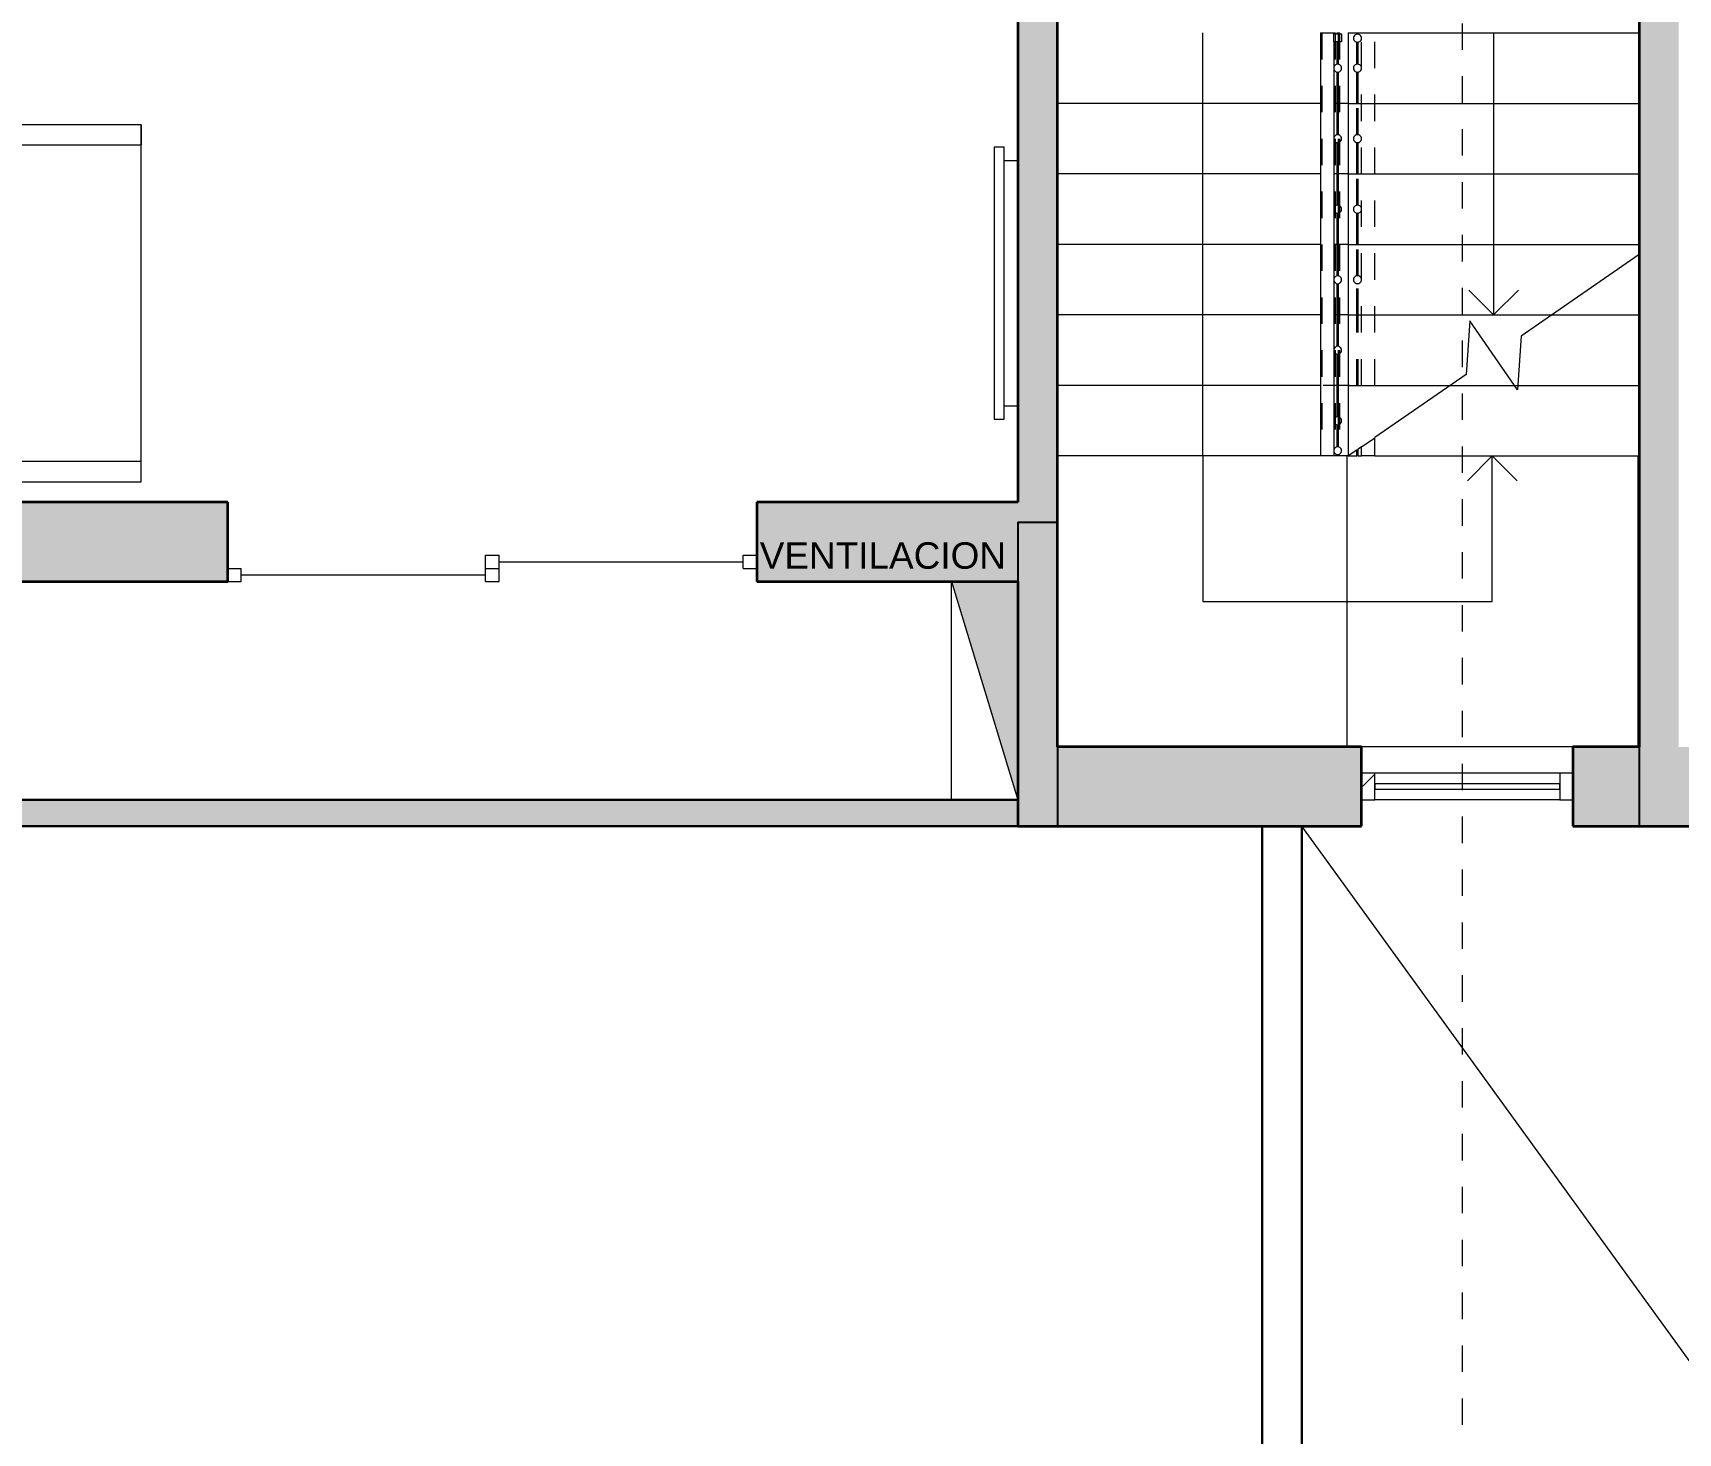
# Model space of a CAD drawing. Header units: metres. Extents: x 42 to 294, y -52 to 32.
# Drawn here: x 55.99 to 62.22, y -16.25 to -10.96 of the extents above; entities that cross this region are included whole.
import ezdxf

# ---------------------------------------------------------------- set-up
doc = ezdxf.new("R2010")
doc.units = ezdxf.units.M
doc.header["$LTSCALE"] = 0.15
doc.linetypes.add('Trazo pequeño', pattern=[0.003, 0.002, -0.001])
doc.linetypes.add('Trazo punto', pattern=[0.015875, 0.00635, -0.004763, 0, -0.004763])
doc.layers.get('0').update_dxf_attribs({"lineweight": 20})
for name, color, linetype, lineweight in [('A-----SYP', 6, 'Continuous', 50), ('A-DOORSYM', 1, 'Continuous', 9), ('A-ELEVOTM', 1, 'Continuous', 9), ('A-FLORHRM', 1, 'Continuous', 9), ('A-FLORSTM', 2, 'Continuous', 9), ('A-SECTMBM', 5, 'Trazo pequeño', 9), ('A-WALL', 2, 'Continuous', 30), ('A-WALLCWM', 6, 'Continuous', 9), ('I-DETLFUM', 2, 'Continuous', 9), ('VENTILACIONES', 4, 'Continuous', 9)]:
    doc.layers.add(name, color=color, linetype=linetype, lineweight=lineweight)
doc.layers.add('Hatch', color=8, linetype='Continuous')
doc.layers.add('MUROS', color=11, linetype='Continuous')
doc.styles.get("Standard").update_dxf_attribs({"font": 'arial.ttf', "height": 0.15})

# ---------------------------------------------------------------- blocks, each defined once
blk = doc.blocks.new('Deslizante-2 Paneles - 2000 x 2100mm-85-04 Tercer piso')
at = {"layer": 'A-DOORSYM', "lineweight": 13}
for p, q in [((-0.0254, -0.177), (0.0254, -0.177)), ((-0.0254, -0.227), (-0.0254, -0.177)), ((0.0254, -0.227), (0.0254, -0.177)), ((0.9492, -0.177), (1, -0.177)), ((0.9492, -0.227), (0.9492, -0.177)), ((1, -0.227), (1, -0.177)), ((-1, -0.227), (-0.95, -0.227)), ((-1, -0.277), (-1, -0.227)), ((-0.95, -0.277), (-0.95, -0.227)), ((-0.0254, -0.227), (0.0254, -0.227)), ((-0.0254, -0.227), (0.0254, -0.227)), ((-0.0254, -0.277), (-0.0254, -0.227)), ((0.0254, -0.277), (0.0254, -0.227)), ((0.9492, -0.227), (1, -0.227)), ((-1, -0.277), (-0.95, -0.277)), ((-0.0254, -0.277), (0.0254, -0.277))]:
    blk.add_line(p, q, dxfattribs=at)
at = {"layer": 'A-ELEVOTM'}
for p, q in [((0.0254, -0.202), (0.9492, -0.202)), ((-0.95, -0.252), (-0.0254, -0.252))]:
    blk.add_line(p, q, dxfattribs=at)
blk = doc.blocks.new('Barandilla - Barandilla-73-04 Tercer piso')
at = {"layer": 'A-FLORHRM', "linetype": 'Trazo pequeño'}
for p, q in [((16.4336, 0.9193), (16.4836, 0.9193)), ((16.4336, 0.9193), (16.4336, -0.6807)), ((16.4836, 0.9193), (16.4836, -0.6807)), ((16.4961, 0.9193), (16.5011, 0.9193)), ((16.4961, 0.9193), (16.4961, -0.6807)), ((16.4961, 0.9193), (16.5011, 0.9193)), ((16.4961, 0.9193), (16.4961, -0.6807)), ((16.4961, 0.9193), (16.5011, 0.9193)), ((16.4961, 0.9193), (16.4961, -0.6807)), ((16.4961, 0.9193), (16.5011, 0.9193)), ((16.4961, 0.9193), (16.4961, -0.6807)), ((16.4961, 0.9193), (16.5011, 0.9193)), ((16.4961, 0.9193), (16.4961, -0.6807)), ((16.4961, 0.9193), (16.5011, 0.9193)), ((16.4961, 0.9193), (16.4961, -0.6807)), ((16.4961, 0.9193), (16.5011, 0.9193)), ((16.4961, 0.9193), (16.4961, -0.6807)), ((16.4961, 0.9193), (16.5011, 0.9193)), ((16.4961, 0.9193), (16.4961, -0.6807)), ((16.5011, 0.9193), (16.5011, -0.6807)), ((16.5011, 0.9193), (16.5011, -0.6807)), ((16.5011, 0.9193), (16.5011, -0.6807)), ((16.5011, 0.9193), (16.5011, -0.6807)), ((16.5011, 0.9193), (16.5011, -0.6807)), ((16.5011, 0.9193), (16.5011, -0.6807)), ((16.5011, 0.9193), (16.5011, -0.6807)), ((16.5011, 0.9193), (16.5011, -0.6807)), ((16.4836, -0.6807), (16.4336, -0.6807)), ((16.5011, -0.6807), (16.4961, -0.6807)), ((16.5011, -0.6807), (16.4961, -0.6807)), ((16.5011, -0.6807), (16.4961, -0.6807))]:
    blk.add_line(p, q, dxfattribs=at)
at = {"layer": 'A-FLORHRM'}
blk.add_line((16.5011, -0.6807), (16.4961, -0.6807), dxfattribs=at)
blk.add_line((16.5011, -0.6807), (16.4961, -0.6807), dxfattribs=at)
blk.add_line((16.5011, -0.6807), (16.4961, -0.6807), dxfattribs=at)
blk.add_line((16.5011, -0.6807), (16.4961, -0.6807), dxfattribs=at)
blk.add_line((16.5011, -0.6807), (16.4961, -0.6807), dxfattribs=at)
blk = doc.blocks.new('Barandilla - 30 mm-1-04 Tercer piso')
at = {"layer": 'A-FLORHRM'}
for points in [[(-0.015, 0), (-0.0146, 0.0036), (-0.0133, 0.007), (-0.0112, 0.0099), (-0.0085, 0.0123), (-0.0053, 0.014), (-0.0018, 0.0149), (0.0018, 0.0149), (0.0053, 0.014), (0.0085, 0.0123), (0.0112, 0.0099), (0.0133, 0.007), (0.0146, 0.0036), (0.015, 0)], [(0.015, 0), (0.0146, -0.0036), (0.0133, -0.007), (0.0112, -0.0099), (0.0085, -0.0123), (0.0053, -0.014), (0.0018, -0.0149), (-0.0018, -0.0149), (-0.0053, -0.014), (-0.0085, -0.0123), (-0.0112, -0.0099), (-0.0133, -0.007), (-0.0146, -0.0036), (-0.015, 0)]]:
    blk.add_lwpolyline(points, dxfattribs=at)
blk = doc.blocks.new('Barandilla - 30 mm-2-04 Tercer piso')
at = {"layer": 'A-FLORHRM'}
for points in [[(-0.015, 0), (-0.0146, 0.0036), (-0.0133, 0.007), (-0.0112, 0.0099), (-0.0085, 0.0123), (-0.0053, 0.014), (-0.0018, 0.0149), (0.0018, 0.0149), (0.0053, 0.014), (0.0085, 0.0123), (0.0112, 0.0099), (0.0133, 0.007), (0.0146, 0.0036), (0.015, 0)], [(0.015, 0), (0.0146, -0.0036), (0.0133, -0.007), (0.0112, -0.0099), (0.0085, -0.0123), (0.0053, -0.014), (0.0018, -0.0149), (-0.0018, -0.0149), (-0.0053, -0.014), (-0.0085, -0.0123), (-0.0112, -0.0099), (-0.0133, -0.007), (-0.0146, -0.0036), (-0.015, 0)]]:
    blk.add_lwpolyline(points, dxfattribs=at)
blk = doc.blocks.new('Barandilla - Barandilla-72-04 Tercer piso')
at = {"layer": 'A-FLORHRM', "linetype": 'Trazo pequeño'}
for p, q in [((16.5661, 0.9193), (16.5711, 0.9193)), ((16.5661, 0.9141), (16.5661, 0.9193)), ((16.5661, 0.9193), (16.5711, 0.9193)), ((16.5661, 0.9141), (16.5661, 0.9193)), ((16.5661, 0.9193), (16.5711, 0.9193)), ((16.5661, 0.9141), (16.5661, 0.9193)), ((16.5661, 0.9193), (16.5711, 0.9193)), ((16.5661, 0.9141), (16.5661, 0.9193)), ((16.5661, 0.9193), (16.5711, 0.9193)), ((16.5661, 0.9141), (16.5661, 0.9193)), ((16.5661, 0.9193), (16.5711, 0.9193)), ((16.5661, 0.9141), (16.5661, 0.9193)), ((16.5661, 0.9193), (16.5711, 0.9193)), ((16.5661, 0.9141), (16.5661, 0.9193)), ((16.5661, 0.9193), (16.5711, 0.9193)), ((16.5661, 0.9141), (16.5661, 0.9193)), ((16.5661, 0.8009), (16.5661, 0.8846)), ((16.5661, 0.8009), (16.5661, 0.8846)), ((16.5661, 0.8009), (16.5661, 0.8846)), ((16.5661, 0.8009), (16.5661, 0.8846)), ((16.5661, 0.8009), (16.5661, 0.8846)), ((16.5661, 0.8009), (16.5661, 0.8846)), ((16.5661, 0.8009), (16.5661, 0.8846)), ((16.5661, 0.8009), (16.5661, 0.8846)), ((16.5711, 0.9141), (16.5711, 0.9193)), ((16.5711, 0.9141), (16.5711, 0.9193)), ((16.5711, 0.9141), (16.5711, 0.9193)), ((16.5711, 0.9141), (16.5711, 0.9193)), ((16.5711, 0.9141), (16.5711, 0.9193)), ((16.5711, 0.9141), (16.5711, 0.9193)), ((16.5711, 0.9141), (16.5711, 0.9193)), ((16.5711, 0.9141), (16.5711, 0.9193)), ((16.5711, 0.8009), (16.5711, 0.8846)), ((16.5711, 0.8009), (16.5711, 0.8846)), ((16.5711, 0.8009), (16.5711, 0.8846)), ((16.5711, 0.8009), (16.5711, 0.8846)), ((16.5711, 0.8009), (16.5711, 0.8846)), ((16.5711, 0.8009), (16.5711, 0.8846)), ((16.5711, 0.8009), (16.5711, 0.8846)), ((16.5711, 0.8009), (16.5711, 0.8846)), ((16.5836, 0.9193), (16.6336, 0.9193)), ((16.5836, -0.414), (16.5836, 0.9193)), ((16.6336, -0.414), (16.6336, 0.9193)), ((16.5661, 0.6528), (16.5661, 0.7715)), ((16.5661, 0.5342), (16.5661, 0.7715)), ((16.5661, 0.5342), (16.5661, 0.7715)), ((16.5661, 0.5342), (16.5661, 0.7715)), ((16.5661, 0.5342), (16.5661, 0.7715)), ((16.5661, 0.5342), (16.5661, 0.7715)), ((16.5661, 0.5342), (16.5661, 0.7715)), ((16.5661, 0.5342), (16.5661, 0.7715)), ((16.5711, 0.6528), (16.5711, 0.7715)), ((16.5711, 0.5342), (16.5711, 0.7715)), ((16.5711, 0.5342), (16.5711, 0.7715)), ((16.5711, 0.5342), (16.5711, 0.7715)), ((16.5711, 0.5342), (16.5711, 0.7715)), ((16.5711, 0.5342), (16.5711, 0.7715)), ((16.5711, 0.5342), (16.5711, 0.7715)), ((16.5711, 0.5342), (16.5711, 0.7715)), ((16.5661, 0.3861), (16.5661, 0.5048)), ((16.5661, 0.3861), (16.5661, 0.5048)), ((16.5661, 0.2675), (16.5661, 0.5048)), ((16.5661, 0.2675), (16.5661, 0.5048)), ((16.5661, 0.2675), (16.5661, 0.5048)), ((16.5661, 0.2675), (16.5661, 0.5048)), ((16.5661, 0.2675), (16.5661, 0.5048)), ((16.5711, 0.3861), (16.5711, 0.5048)), ((16.5711, 0.3861), (16.5711, 0.5048)), ((16.5711, 0.2675), (16.5711, 0.5048)), ((16.5711, 0.2675), (16.5711, 0.5048)), ((16.5711, 0.2675), (16.5711, 0.5048)), ((16.5711, 0.2675), (16.5711, 0.5048)), ((16.5711, 0.2675), (16.5711, 0.5048)), ((16.5661, 0.1194), (16.5661, 0.2381)), ((16.5661, 0.1194), (16.5661, 0.2381)), ((16.5661, 0.0008), (16.5661, 0.2381)), ((16.5661, 0.0008), (16.5661, 0.2381)), ((16.5661, 0.0008), (16.5661, 0.2381)), ((16.5711, 0.1194), (16.5711, 0.2381)), ((16.5711, 0.1194), (16.5711, 0.2381)), ((16.5711, 0.0008), (16.5711, 0.2381)), ((16.5711, 0.0008), (16.5711, 0.2381)), ((16.5711, 0.0008), (16.5711, 0.2381)), ((16.5661, -0.1473), (16.5661, -0.0286)), ((16.5661, -0.1473), (16.5661, -0.0286)), ((16.5661, -0.414), (16.5661, -0.0286)), ((16.5711, -0.1473), (16.5711, -0.0286)), ((16.5711, -0.1473), (16.5711, -0.0286)), ((16.5711, -0.414), (16.5711, -0.0286))]:
    blk.add_line(p, q, dxfattribs=at)
at = {"layer": 'A-FLORHRM'}
for p, q in [((16.5836, -0.646), (16.6336, -0.6114)), ((16.6336, -0.6807), (16.6336, -0.6114)), ((16.5661, -0.6581), (16.5711, -0.6547)), ((16.5661, -0.6807), (16.5661, -0.6581)), ((16.5711, -0.6807), (16.5661, -0.6807)), ((16.5711, -0.6807), (16.5711, -0.6547)), ((16.5836, -0.6807), (16.5836, -0.646)), ((16.6336, -0.6807), (16.5836, -0.6807))]:
    blk.add_line(p, q, dxfattribs=at)
at = {"layer": 'A-FLORHRM', "extrusion": (0, 0, -1), "zscale": -1, "rotation": 180}
for name, p in [('Barandilla - 30 mm-1-04 Tercer piso', (-16.5686, 0.8993)), ('Barandilla - 30 mm-2-04 Tercer piso', (-16.5686, 0.7862)), ('Barandilla - 30 mm-2-04 Tercer piso', (-16.5686, 0.5195)), ('Barandilla - 30 mm-2-04 Tercer piso', (-16.5686, 0.2528)), ('Barandilla - 30 mm-2-04 Tercer piso', (-16.5686, -0.0139))]:
    blk.add_blockref(name, p, dxfattribs=at)
blk = doc.blocks.new('Barandilla - 30 mm-3-04 Tercer piso')
at = {"layer": 'A-FLORHRM'}
for p, q in [((0.015, 0.016), (-0.015, 0.016)), ((-0.015, 0.016), (-0.015, -0.014)), ((0.015, -0.014), (0.015, 0.016)), ((-0.015, -0.014), (0.015, -0.014))]:
    blk.add_line(p, q, dxfattribs=at)
blk = doc.blocks.new('Barandilla - 30 mm-4-04 Tercer piso')
at = {"layer": 'A-FLORHRM'}
for points in [[(-0.015, 0), (-0.0146, 0.0036), (-0.0133, 0.007), (-0.0112, 0.0099), (-0.0085, 0.0123), (-0.0053, 0.014), (-0.0018, 0.0149), (0.0018, 0.0149), (0.0053, 0.014), (0.0085, 0.0123), (0.0112, 0.0099), (0.0133, 0.007), (0.0146, 0.0036), (0.015, 0)], [(0.015, 0), (0.0146, -0.0036), (0.0133, -0.007), (0.0112, -0.0099), (0.0085, -0.0123), (0.0053, -0.014), (0.0018, -0.0149), (-0.0018, -0.0149), (-0.0053, -0.014), (-0.0085, -0.0123), (-0.0112, -0.0099), (-0.0133, -0.007), (-0.0146, -0.0036), (-0.015, 0)]]:
    blk.add_lwpolyline(points, dxfattribs=at)
blk = doc.blocks.new('Barandilla - 30 mm-5-04 Tercer piso')
at = {"layer": 'A-FLORHRM'}
for points in [[(-0.015, 0), (-0.0146, 0.0036), (-0.0133, 0.007), (-0.0112, 0.0099), (-0.0085, 0.0123), (-0.0053, 0.014), (-0.0018, 0.0149), (0.0018, 0.0149), (0.0053, 0.014), (0.0085, 0.0123), (0.0112, 0.0099), (0.0133, 0.007), (0.0146, 0.0036), (0.015, 0)], [(0.015, 0), (0.0146, -0.0036), (0.0133, -0.007), (0.0112, -0.0099), (0.0085, -0.0123), (0.0053, -0.014), (0.0018, -0.0149), (-0.0018, -0.0149), (-0.0053, -0.014), (-0.0085, -0.0123), (-0.0112, -0.0099), (-0.0133, -0.007), (-0.0146, -0.0036), (-0.015, 0)]]:
    blk.add_lwpolyline(points, dxfattribs=at)
blk = doc.blocks.new('Barandilla - 30 mm-6-04 Tercer piso')
at = {"layer": 'A-FLORHRM'}
for points in [[(-0.015, 0), (-0.0146, 0.0036), (-0.0133, 0.007), (-0.0112, 0.0099), (-0.0085, 0.0123), (-0.0053, 0.014), (-0.0018, 0.0149), (0.0018, 0.0149), (0.0053, 0.014), (0.0085, 0.0123), (0.0112, 0.0099), (0.0133, 0.007), (0.0146, 0.0036), (0.015, 0)], [(0.015, 0), (0.0146, -0.0036), (0.0133, -0.007), (0.0112, -0.0099), (0.0085, -0.0123), (0.0053, -0.014), (0.0018, -0.0149), (-0.0018, -0.0149), (-0.0053, -0.014), (-0.0085, -0.0123), (-0.0112, -0.0099), (-0.0133, -0.007), (-0.0146, -0.0036), (-0.015, 0)]]:
    blk.add_lwpolyline(points, dxfattribs=at)
blk = doc.blocks.new('Barandilla - 30 mm-0-04 Tercer piso')
at = {"layer": 'A-FLORHRM'}
for points in [[(-0.015, 0), (-0.0146, 0.0036), (-0.0133, 0.007), (-0.0112, 0.0099), (-0.0085, 0.0123), (-0.0053, 0.014), (-0.0018, 0.0149), (0.0018, 0.0149), (0.0053, 0.014), (0.0085, 0.0123), (0.0112, 0.0099), (0.0133, 0.007), (0.0146, 0.0036), (0.015, 0)], [(0.015, 0), (0.0146, -0.0036), (0.0133, -0.007), (0.0112, -0.0099), (0.0085, -0.0123), (0.0053, -0.014), (0.0018, -0.0149), (-0.0018, -0.0149), (-0.0053, -0.014), (-0.0085, -0.0123), (-0.0112, -0.0099), (-0.0133, -0.007), (-0.0146, -0.0036), (-0.015, 0)]]:
    blk.add_lwpolyline(points, dxfattribs=at)
blk = doc.blocks.new('Barandilla - Barandilla-70-04 Tercer piso')
at = {"layer": 'A-FLORHRM'}
for p, q in [((16.4286, 0.9193), (16.4786, 0.9193)), ((16.4286, 0.9193), (16.4286, -0.6807)), ((16.4786, 0.9193), (16.4786, 0.9153)), ((16.4786, 0.8853), (16.4786, -0.6807)), ((16.4911, 0.9193), (16.4911, 0.9153)), ((16.4911, 0.9193), (16.4961, 0.9193)), ((16.4911, 0.8853), (16.4911, 0.8007)), ((16.4961, 0.9193), (16.4961, 0.9153)), ((16.4961, 0.8853), (16.4961, 0.8007)), ((16.4911, 0.7713), (16.4911, 0.534)), ((16.4961, 0.7713), (16.4961, 0.534)), ((16.4911, 0.5046), (16.4911, 0.2673)), ((16.4961, 0.5046), (16.4961, 0.2673)), ((16.4911, 0.2379), (16.4911, 0.0006)), ((16.4961, 0.2379), (16.4961, 0.0006)), ((16.4911, -0.0288), (16.4911, -0.2661)), ((16.4961, -0.0288), (16.4961, -0.2661)), ((16.4911, -0.2955), (16.4911, -0.5328)), ((16.4961, -0.2955), (16.4961, -0.5328)), ((16.4911, -0.5622), (16.4911, -0.6459)), ((16.4961, -0.5622), (16.4961, -0.6459)), ((16.4786, -0.6807), (16.4286, -0.6807)), ((16.4911, -0.6754), (16.4911, -0.6807)), ((16.4961, -0.6807), (16.4911, -0.6807)), ((16.4961, -0.6754), (16.4961, -0.6807))]:
    blk.add_line(p, q, dxfattribs=at)
at = {"layer": 'A-FLORHRM', "extrusion": (0, 0, -1), "zscale": -1}
for name, p in [('Barandilla - 30 mm-3-04 Tercer piso', (-16.4936, 0.8993)), ('Barandilla - 30 mm-5-04 Tercer piso', (-16.4936, 0.786)), ('Barandilla - 30 mm-6-04 Tercer piso', (-16.4936, 0.5193)), ('Barandilla - 30 mm-0-04 Tercer piso', (-16.4936, 0.2526)), ('Barandilla - 30 mm-0-04 Tercer piso', (-16.4936, -0.0141)), ('Barandilla - 30 mm-0-04 Tercer piso', (-16.4936, -0.2808)), ('Barandilla - 30 mm-0-04 Tercer piso', (-16.4936, -0.5475)), ('Barandilla - 30 mm-4-04 Tercer piso', (-16.4936, -0.6607))]:
    blk.add_blockref(name, p, dxfattribs=at)
blk = doc.blocks.new('Panel de sistema - Acristalado-66-04 Tercer piso')
at = {"layer": 'A-WALLCWM'}
for p, q in [((0.35, 0.01), (-0.35, 0.01)), ((-0.35, 0.01), (-0.35, -0.01)), ((0.35, -0.01), (0.35, 0.01)), ((-0.35, -0.01), (0.35, -0.01))]:
    blk.add_line(p, q, dxfattribs=at)
blk = doc.blocks.new('Montante rectangular - Montante rectangular - 5x10 cm Aluminio-65-04 Tercer piso')
at = {"layer": 'A-WALLCWM'}
h = blk.add_hatch(dxfattribs=at)
h.set_pattern_fill('FP1_11', color=256, style=0, pattern_type=2)
h.set_pattern_definition([(315, (-0.174, -0.019), (0.25173, 0.25173), []), (315, (-0.174, -0.4), (0.25173, 0.25173), [])])
h.paths.add_polyline_path([(-0.05, 0.05), (0, 0.05), (0, -0.05), (-0.05, -0.05)], flags=0)
at = {"layer": 'A-WALLCWM', "lineweight": 13}
for p, q in [((-0.05, 0.05), (0, 0.05)), ((-0.05, -0.05), (-0.05, 0.05)), ((0, 0.05), (0, -0.05)), ((0, -0.05), (-0.05, -0.05))]:
    blk.add_line(p, q, dxfattribs=at)
blk = doc.blocks.new('Montante rectangular - Montante rectangular - 5x10 cm Aluminio-64-04 Tercer piso')
at = {"layer": 'A-WALLCWM'}
h = blk.add_hatch(dxfattribs=at)
h.set_pattern_fill('FP1_12', color=256, style=0, pattern_type=2)
h.set_pattern_definition([(225, (0.166, -0.019), (0.25173, -0.25173), []), (225, (0.166, -0.4), (0.25173, -0.25173), [])])
h.paths.add_polyline_path([(-0.05, 0.05), (-0.05, -0.05), (0, -0.05), (0, 0.05)], flags=0)
at = {"layer": 'A-WALLCWM', "lineweight": 13}
for p, q in [((-0.05, 0.05), (-0.05, -0.05)), ((0, 0.05), (-0.05, 0.05)), ((0, -0.05), (0, 0.05)), ((-0.05, -0.05), (0, -0.05))]:
    blk.add_line(p, q, dxfattribs=at)
blk = doc.blocks.new('Montante rectangular - Montante rectangular - 5x10 cm Aluminio-63-04 Tercer piso')
at = {"layer": 'A-WALLCWM'}
for p, q in [((17.3336, -1.8807), (16.6336, -1.8807)), ((17.3336, -1.9807), (16.6336, -1.9807))]:
    blk.add_line(p, q, dxfattribs=at)
blk = doc.blocks.new('Contemporary Seating - 2 Seater Sofa-69-04 Tercer piso')
at = {"layer": 'I-DETLFUM'}
for p, q in [((0.7964, 0), (-0.5536, 0)), ((-0.5536, 0), (-0.5536, -0.6)), ((0.7964, 0), (-0.5536, 0)), ((-0.5536, 0), (-0.5536, -0.6)), ((0.7964, -0.6), (0.7964, 0)), ((0.7964, -0.6), (0.7964, 0)), ((-0.4774, -0.0759), (0.7202, -0.0759)), ((-0.4774, -0.6), (-0.4774, -0.0759)), ((0.7202, -0.0759), (0.7202, -0.6)), ((-0.5536, -0.6), (0.7964, -0.6)), ((-0.5536, -0.6), (-0.4774, -0.6)), ((-0.4774, -0.6), (0.7202, -0.6)), ((0.7964, -0.6), (0.7202, -0.6))]:
    blk.add_line(p, q, dxfattribs=at)
blk = doc.blocks.new('Television - Plasma - 42_-19-04 Tercer piso')
at = {"layer": 'I-DETLFUM'}
for p, q in [((-0.4064, 0), (-0.4064, -0.0508)), ((-0.4064, 0), (-0.4064, -0.0508)), ((-0.4064, -0.0508), (-0.4572, -0.0508)), ((-0.4572, -0.0508), (-0.4572, -0.0889)), ((-0.4572, -0.0508), (-0.4572, -0.0889)), ((0.5715, -0.0508), (-0.4572, -0.0508)), ((0.5207, -0.0508), (0.5207, 0)), ((0.5207, -0.0508), (0.5207, 0)), ((0.5715, -0.0508), (0.5207, -0.0508)), ((0.5715, -0.0889), (0.5715, -0.0508)), ((0.5715, -0.0889), (0.5715, -0.0508)), ((-0.4572, -0.0889), (0.5715, -0.0889)), ((-0.4572, -0.0889), (0.5715, -0.0889))]:
    blk.add_line(p, q, dxfattribs=at)

msp = doc.modelspace()

# ---------------------------------------------------------------- hatches: boundary and pattern name
at = {"layer": 'Hatch'}
msp.add_hatch(color=256, dxfattribs=at).paths.add_polyline_path([(65.5177, -10.309), (65.5177, -8.809), (65.5177, -8.659), (65.3677, -8.659), (65.3677, -8.809), (65.3677, -10.309), (63.8677, -10.309), (63.8677, -8.809), (63.8677, -8.659), (63.7177, -8.659), (63.7177, -8.809), (63.7177, -10.309), (62.2177, -10.309), (62.2177, -8.809), (62.2177, -8.659), (62.0677, -8.659), (62.0677, -8.809), (62.0677, -9.709), (62.0677, -9.859), (62.0677, -13.659), (62.0677, -13.959), (62.2177, -13.959), (62.2177, -13.659), (62.2177, -10.459), (65.5177, -10.459)])
at = {"layer": 'Hatch', "ltscale": 0.2}
msp.add_hatch(color=256, dxfattribs=at).paths.add_polyline_path([(59.8677, -13.159), (59.8677, -12.809), (59.7177, -12.809), (59.7177, -13.159), (59.7177, -13.959), (59.8677, -13.959)])
at = {"layer": 'MUROS'}
h = msp.add_hatch(color=256, dxfattribs=at)
h.paths.add_polyline_path([(50.9927, -8.934), (51.0927, -8.934), (51.0927, -8.784), (50.7427, -8.784), (50.7427, -8.934), (50.7927, -8.934), (50.8427, -8.934), (50.8427, -12.734), (50.6427, -12.734), (50.6427, -13.034), (51.1927, -13.034), (51.1927, -12.984), (51.1927, -12.734), (50.9927, -12.734)])
h.paths.add_polyline_path([(53.6177, -6.984), (53.4177, -6.984), (53.4177, -7.284), (53.6177, -7.284)])
h.paths.add_polyline_path([(54.4177, -6.034), (54.1177, -6.034), (54.1177, -6.984), (54.4177, -6.984)])
h.paths.add_polyline_path([(58.6177, -7.134), (54.4177, -7.134), (54.4177, -7.284), (58.1677, -7.284), (58.1677, -7.384), (58.3177, -7.384), (58.3177, -7.284), (58.6177, -7.284)])
h.paths.add_polyline_path([(54.9427, -12.734), (54.4427, -12.734), (54.4427, -13.034), (54.9427, -13.034)])
h.paths.add_polyline_path([(53.6427, -12.734), (53.1927, -12.734), (53.1927, -13.034), (53.6427, -13.034)])
h.paths.add_polyline_path([(56.7302, -12.734), (55.7427, -12.734), (55.7427, -9.884), (55.5927, -9.884), (55.5927, -12.734), (55.4927, -12.734), (55.4927, -13.034), (56.7302, -13.034), (56.7302, -12.984)])
h.paths.add_polyline_path([(59.7177, -13.859), (47.5927, -13.859), (47.5927, -13.909), (47.6427, -13.909), (47.6427, -13.959), (59.7177, -13.959)])
h.paths.add_polyline_path([(59.8677, -10.659), (59.7177, -10.659), (59.7177, -12.734), (58.7302, -12.734), (58.7302, -13.034), (59.7177, -13.034), (59.7177, -12.809), (59.8677, -12.809)])
h.paths.add_polyline_path([(59.8677, -8.809), (59.9177, -8.809), (59.9177, -8.659), (59.6177, -8.659), (59.6177, -8.809), (59.6677, -8.809), (59.7177, -8.809), (59.7177, -9.859), (59.8677, -9.859)])
h.paths.add_polyline_path([(58.7177, -8.659), (58.3177, -8.659), (58.3177, -8.284), (58.1677, -8.284), (58.1677, -8.809), (58.7177, -8.809)])
msp.add_hatch(color=256, dxfattribs=at).paths.add_polyline_path([(59.8677, -13.659), (59.8677, -13.959), (61.0177, -13.959), (61.0177, -13.659)])
h = msp.add_hatch(color=256, dxfattribs=at)
h.paths.add_polyline_path([(64.7177, -13.659), (64.6802, -13.659), (64.6802, -13.959), (64.7177, -13.959)])
h.paths.add_polyline_path([(62.6802, -13.659), (62.2177, -13.659), (62.2177, -13.959), (62.6802, -13.959)])
h.paths.add_polyline_path([(62.0677, -13.659), (61.8177, -13.659), (61.8177, -13.959), (62.0677, -13.959)])
at = {"layer": 'VENTILACIONES'}
msp.add_hatch(color=256, dxfattribs=at).paths.add_polyline_path([(59.7177, -13.034), (59.4677, -13.034), (59.7177, -13.859)])

# ---------------------------------------------------------------- linework, layer by layer
msp.add_line((65.0677, -19.859), (60.7927, -13.959))
at = {"layer": 'A-----SYP', "linetype": 'Trazo punto', "lineweight": 15}
msp.add_line((61.3994, -21.8229), (61.3994, 1.6592), dxfattribs=at)
at = {"layer": 'A-FLORSTM'}
for p, q in [((60.4177, -12.559), (60.4177, -10.959)), ((60.9677, -10.959), (62.0677, -10.959)), ((60.9677, -10.959), (60.9677, -12.559)), ((61.5177, -10.959), (61.5177, -12.0257)), ((60.8627, -11.2257), (59.8727, -11.2257)), ((60.9252, -11.2257), (60.9127, -11.2257)), ((60.9677, -11.2257), (60.9302, -11.2257)), ((60.9677, -11.2255), (62.0677, -11.2255)), ((60.8627, -11.4924), (59.8727, -11.4924)), ((60.9252, -11.4924), (60.9127, -11.4924)), ((60.9677, -11.4924), (60.9302, -11.4924)), ((60.9677, -11.4922), (62.0677, -11.4922)), ((60.8627, -11.7591), (59.8727, -11.7591)), ((60.9252, -11.7591), (60.9127, -11.7591)), ((60.9677, -11.7591), (60.9302, -11.7591)), ((60.9677, -11.7589), (62.0677, -11.7589)), ((62.0677, -11.797), (61.6221, -12.1057)), ((61.4234, -11.9314), (61.5177, -12.0257)), ((61.6119, -11.9314), (61.5177, -12.0257)), ((60.8627, -12.0258), (59.8727, -12.0258)), ((60.9252, -12.0258), (60.9127, -12.0258)), ((60.9677, -12.0258), (60.9302, -12.0258)), ((60.9677, -12.0256), (61.7377, -12.0256)), ((61.4273, -12.0475), (61.4133, -12.2503)), ((61.6081, -12.3085), (61.4273, -12.0475)), ((61.7377, -12.0256), (62.0627, -12.0256)), ((61.6221, -12.1057), (61.6081, -12.3085)), ((61.4133, -12.2503), (61.0677, -12.4897)), ((60.8627, -12.2925), (59.8727, -12.2925)), ((60.9252, -12.2925), (60.9127, -12.2925)), ((60.9677, -12.2925), (60.9302, -12.2925)), ((60.9677, -12.2923), (61.3527, -12.2923)), ((61.3527, -12.2923), (61.5968, -12.2923)), ((61.5968, -12.2923), (61.6092, -12.2923)), ((61.6092, -12.2923), (62.0627, -12.2923)), ((60.8627, -12.559), (59.8727, -12.559)), ((60.4177, -12.559), (60.4177, -13.109)), ((60.9252, -12.559), (60.9127, -12.559)), ((60.9677, -12.559), (60.9302, -12.559)), ((60.9627, -12.559), (60.9627, -13.659)), ((61.0002, -12.5365), (60.9677, -12.559)), ((60.9677, -12.559), (61.0002, -12.559)), ((60.9677, -12.559), (61.0002, -12.559)), ((61.0177, -12.5244), (61.0052, -12.533)), ((61.0052, -12.559), (61.0177, -12.559)), ((61.0052, -12.559), (61.0177, -12.559)), ((61.0677, -12.559), (62.0677, -12.559)), ((61.0677, -12.559), (62.0627, -12.559)), ((61.4184, -12.6533), (61.5127, -12.559)), ((61.6069, -12.6533), (61.5127, -12.559)), ((61.5127, -13.109), (61.5127, -12.559)), ((62.0627, -12.559), (62.0627, -13.659)), ((60.4177, -13.109), (61.5127, -13.109)), ((61.8177, -13.659), (61.0177, -13.659))]:
    msp.add_line(p, q, dxfattribs=at)
at = {"layer": 'A-SECTMBM'}
for p, q in [((62.0677, -11.797), (62.0677, -12.559)), ((61.7377, -12.0256), (62.0677, -12.0256)), ((60.9727, -12.2925), (59.8727, -12.2925)), ((61.3527, -12.2923), (61.5968, -12.2923)), ((61.6092, -12.2923), (62.0677, -12.2923)), ((60.9727, -12.559), (59.8727, -12.559)), ((60.9677, -12.559), (60.9727, -12.559)), ((62.0677, -12.559), (62.0677, -13.659))]:
    msp.add_line(p, q, dxfattribs=at)
at = {"layer": 'A-WALL', "lineweight": 35}
for p, q in [((59.7177, -8.809), (59.7177, -12.734)), ((59.8677, -13.659), (59.8677, -8.809)), ((62.0677, -9.859), (62.0677, -13.659)), ((56.7302, -12.734), (55.7427, -12.734)), ((56.7302, -13.034), (56.7302, -12.734)), ((59.7177, -12.734), (58.7302, -12.734)), ((58.7302, -12.734), (58.7302, -13.034)), ((55.4927, -13.034), (56.7302, -13.034)), ((58.7302, -13.034), (59.7177, -13.034)), ((59.7177, -13.034), (59.7177, -13.959)), ((61.0177, -13.659), (59.8677, -13.659)), ((61.0177, -13.959), (61.0177, -13.659)), ((62.0677, -13.659), (61.8177, -13.659)), ((61.8177, -13.659), (61.8177, -13.959)), ((59.7177, -13.959), (61.0177, -13.959)), ((61.8177, -13.959), (62.6802, -13.959))]:
    msp.add_line(p, q, dxfattribs=at)
at = {"layer": 'A-WALL'}
for p, q in [((47.5927, -13.859), (59.7177, -13.859)), ((59.7177, -13.959), (47.4927, -13.959)), ((60.6427, -19.709), (60.6427, -13.959)), ((60.7927, -13.959), (60.7927, -19.859))]:
    msp.add_line(p, q, dxfattribs=at)
at = {"layer": 'Hatch', "ltscale": 0.2}
for p, q in [((59.7177, -12.809), (59.8677, -12.809)), ((59.7177, -12.809), (59.7177, -13.159)), ((59.8677, -12.809), (59.8677, -13.159)), ((59.7177, -13.959), (59.7177, -13.159)), ((59.8677, -13.159), (59.8677, -13.959)), ((59.8677, -13.959), (59.7177, -13.959))]:
    msp.add_line(p, q, dxfattribs=at)
at = {"layer": 'Hatch'}
msp.add_line((62.0677, -13.659), (62.0677, -13.959), dxfattribs=at)
at = {"layer": 'VENTILACIONES'}
for p, q in [((59.4677, -13.859), (59.4677, -13.034)), ((59.4677, -13.034), (59.7177, -13.859)), ((59.7177, -13.034), (59.7177, -13.859)), ((59.7177, -13.859), (59.4677, -13.859))]:
    msp.add_line(p, q, dxfattribs=at)

# ---------------------------------------------------------------- block references
at = {"layer": 'A-DOORSYM'}
msp.add_blockref('Deslizante-2 Paneles - 2000 x 2100mm-85-04 Tercer piso', (57.7302, -12.757), dxfattribs=at)
at = {"layer": 'A-FLORHRM'}
for name in ['Barandilla - Barandilla-70-04 Tercer piso', 'Barandilla - Barandilla-73-04 Tercer piso', 'Barandilla - Barandilla-72-04 Tercer piso']:
    msp.add_blockref(name, (44.4341, -11.8784), dxfattribs=at)
at = {"layer": 'A-WALLCWM', "rotation": 180}
msp.add_blockref('Montante rectangular - Montante rectangular - 5x10 cm Aluminio-64-04 Tercer piso', (61.0177, -13.809), dxfattribs=at)
at = {"layer": 'A-WALLCWM'}
for name, p in [('Montante rectangular - Montante rectangular - 5x10 cm Aluminio-63-04 Tercer piso', (44.4341, -11.8784)), ('Panel de sistema - Acristalado-66-04 Tercer piso', (61.4177, -13.809))]:
    msp.add_blockref(name, p, dxfattribs=at)
at = {"layer": 'A-WALLCWM', "extrusion": (0, 0, -1), "rotation": 180}
msp.add_blockref('Montante rectangular - Montante rectangular - 5x10 cm Aluminio-65-04 Tercer piso', (-61.8177, -13.809), dxfattribs=at)
at = {"layer": 'I-DETLFUM'}
for name, p, rotation in [('Contemporary Seating - 2 Seater Sofa-69-04 Tercer piso', (55.8027, -12.1027), 89.99999999999997), ('Television - Plasma - 42_-19-04 Tercer piso', (59.7177, -11.8487), 269.9999999999995)]:
    msp.add_blockref(name, p, dxfattribs=dict(at, rotation=rotation))

# ---------------------------------------------------------------- texts
at = {"ltscale": 0.1, "insert": (58.7419, -12.8854), "char_height": 0.1, "width": 2.147718, "attachment_point": 1}
msp.add_mtext('VENTILACION', dxfattribs=at)

doc.saveas('drawing.dxf')
